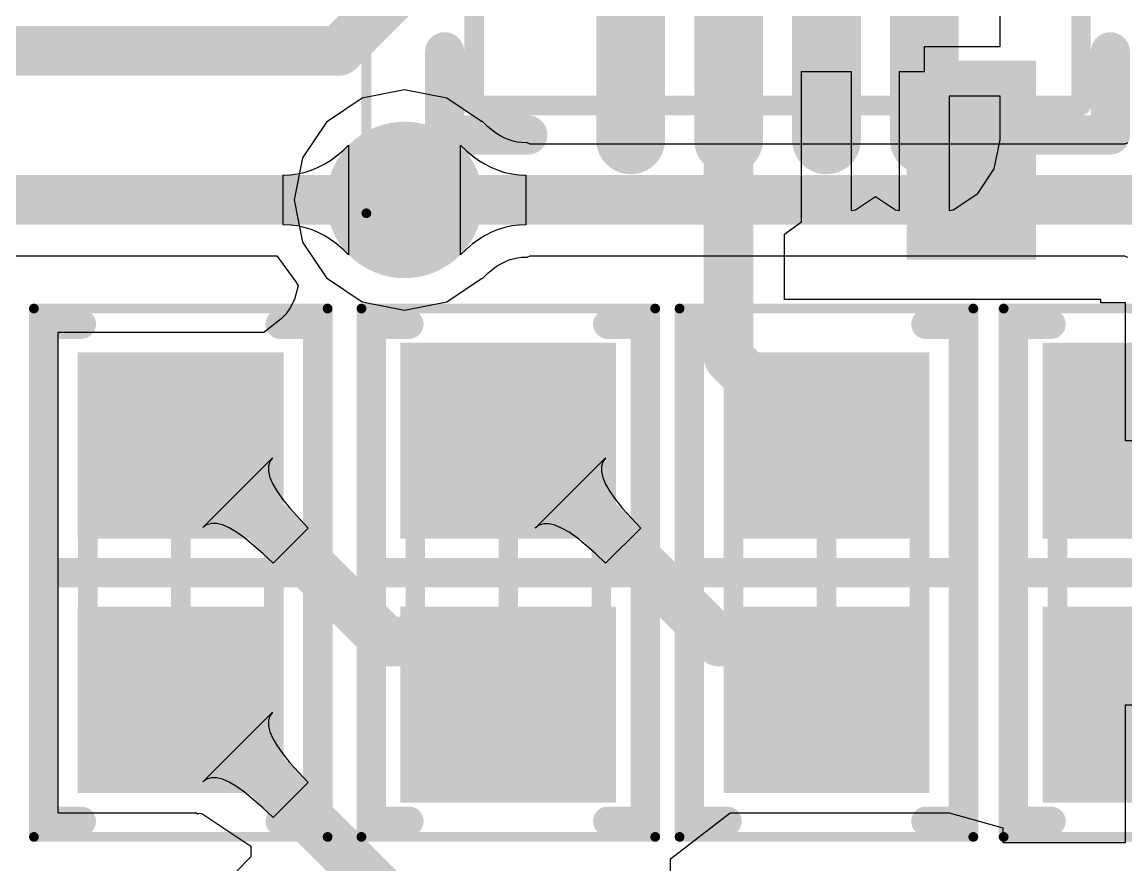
# Model space of a CAD drawing. Header units: millimetres. Extents: x 5.78 to 6.87, y 0.85 to 2.46.
# Drawn here: x 6.2131 to 6.4351, y 1.9762 to 2.1458 of the extents above; entities that cross this region are included whole.
import ezdxf

# ---------------------------------------------------------------- set-up
doc = ezdxf.new("R2010")
doc.units = ezdxf.units.MM
doc.header["$MEASUREMENT"] = 0
for name, color, linetype in [('BottomLayer', 5, 'Continuous'), ('Mechanical13', 56, 'Continuous'), ('Mechanical15', 56, 'Continuous'), ('MultiLayer', 9, 'Continuous'), ('TopLayer', 1, 'Continuous'), ('TopOverlay', 2, 'Continuous'), ('TopPaste', 8, 'Continuous'), ('TopSolder', 216, 'Continuous'), ('ViaHoleLayer', 16, 'Continuous')]:
    doc.layers.add(name, color=color, linetype=linetype)

# ---------------------------------------------------------------- blocks, each defined once
blk = doc.blocks.new('CAP_0603_1608_50')
at = {"layer": 'Mechanical13', "const_width": 0.00394}
for points in [[(-0.03445, -0.0187), (-0.03445, 0.0187)], [(0.03445, 0.0187), (-0.03445, 0.0187)], [(0.03445, -0.0187), (0.03445, 0.0187)], [(0.03445, -0.0187), (-0.03445, -0.0187)]]:
    blk.add_lwpolyline(points, dxfattribs=at)
at = {"layer": 'Mechanical13', "const_width": 0.00197}
for points in [[(-0.03543, 0.0187, 1), (-0.03346, 0.0187, 1)], [(-0.03543, 0.0187, 1), (-0.03346, 0.0187, 1)], [(0.03346, 0.0187, 1), (0.03543, 0.0187, 1)], [(0.03346, 0.0187, 1), (0.03543, 0.0187, 1)], [(-0.03543, -0.0187, 1), (-0.03346, -0.0187, 1)], [(-0.03543, -0.0187, 1), (-0.03346, -0.0187, 1)], [(0.03346, -0.0187, 1), (0.03543, -0.0187, 1)], [(0.03346, -0.0187, 1), (0.03543, -0.0187, 1)]]:
    blk.add_lwpolyline(points, format="xyb", close=True, dxfattribs=at)
at = {"layer": 'Mechanical15'}
for points, const_width in [([(-0.05315, -0.02953), (-0.05315, 0.02953)], 0.00197), ([(0.05315, 0.02953), (-0.05315, 0.02953)], 0.00197), ([(0.05315, -0.02953), (0.05315, 0.02953)], 0.00197), ([(0, -0.0187), (0, 0.0187)], 0.00394), ([(0.0187, 0), (-0.0187, 0)], 0.00394), ([(0.05315, -0.02953), (-0.05315, -0.02953)], 0.00197)]:
    blk.add_lwpolyline(points, dxfattribs=dict(at, const_width=const_width))
for points, const_width in [([(-0.05364, 0.02953, 1), (-0.05266, 0.02953, 1)], 0.000984), ([(-0.05364, 0.02953, 1), (-0.05266, 0.02953, 1)], 0.000984), ([(0.05266, 0.02953, 1), (0.05364, 0.02953, 1)], 0.000984), ([(0.05266, 0.02953, 1), (0.05364, 0.02953, 1)], 0.000984), ([(-0.00098, 0.0187, 1), (0.00098, 0.0187, 1)], 0.00197), ([(-0.01968, 0, 1), (-0.01772, 0, 1)], 0.00197), ([(0.01772, 0, 1), (0.01968, 0, 1)], 0.00197), ([(-0.00098, -0.0187, 1), (0.00098, -0.0187, 1)], 0.00197), ([(-0.05364, -0.02953, 1), (-0.05266, -0.02953, 1)], 0.000984), ([(-0.05364, -0.02953, 1), (-0.05266, -0.02953, 1)], 0.000984), ([(0.05266, -0.02953, 1), (0.05364, -0.02953, 1)], 0.000984), ([(0.05266, -0.02953, 1), (0.05364, -0.02953, 1)], 0.000984)]:
    blk.add_lwpolyline(points, format="xyb", close=True, dxfattribs=dict(at, const_width=const_width))
at = {"layer": 'TopLayer'}
for points in [[(-0.00886, -0.01969), (-0.00886, 0.01969), (-0.04429, -0.01969), (-0.04429, 0.01969)], [(0.04429, -0.01969), (0.04429, 0.01969), (0.00886, -0.01969), (0.00886, 0.01969)]]:
    blk.add_solid(points, dxfattribs=at)
at = {"layer": 'TopOverlay', "const_width": 0.00591}
for points in [[(0.05, 0.02756), (-0.05, 0.02756)], [(-0.05, 0.02), (-0.05, 0.02756)], [(0, -0.02756), (0, 0.02756)], [(0.05, 0.02), (0.05, 0.02756)], [(-0.05, -0.02756), (-0.05, -0.02)], [(0.05, -0.02756), (0.05, -0.02)], [(0.05, -0.02756), (-0.05, -0.02756)]]:
    blk.add_lwpolyline(points, dxfattribs=at)
at = {"layer": 'TopOverlay', "const_width": 0.00295}
for points in [[(-0.05148, 0.02756, 1), (-0.04852, 0.02756, 1)], [(-0.05148, 0.02756, 1), (-0.04852, 0.02756, 1)], [(-0.00148, 0.02756, 1), (0.00148, 0.02756, 1)], [(0.04852, 0.02756, 1), (0.05148, 0.02756, 1)], [(0.04852, 0.02756, 1), (0.05148, 0.02756, 1)], [(-0.05148, 0.02, 1), (-0.04852, 0.02, 1)], [(0.04852, 0.02, 1), (0.05148, 0.02, 1)], [(-0.05148, -0.02, 1), (-0.04852, -0.02, 1)], [(0.04852, -0.02, 1), (0.05148, -0.02, 1)], [(-0.05148, -0.02756, 1), (-0.04852, -0.02756, 1)], [(-0.05148, -0.02756, 1), (-0.04852, -0.02756, 1)], [(-0.00148, -0.02756, 1), (0.00148, -0.02756, 1)], [(0.04852, -0.02756, 1), (0.05148, -0.02756, 1)], [(0.04852, -0.02756, 1), (0.05148, -0.02756, 1)]]:
    blk.add_lwpolyline(points, format="xyb", close=True, dxfattribs=at)
at = {"layer": 'TopPaste'}
for points in [[(-0.00886, -0.01969), (-0.00886, 0.01969), (-0.04429, -0.01969), (-0.04429, 0.01969)], [(0.04429, -0.01969), (0.04429, 0.01969), (0.00886, -0.01969), (0.00886, 0.01969)]]:
    blk.add_solid(points, dxfattribs=at)
at = {"layer": 'TopSolder'}
for points in [[(-0.00686, -0.02168), (-0.00686, 0.02168), (-0.04629, -0.02168), (-0.04629, 0.02168)], [(0.04629, -0.02168), (0.04629, 0.02168), (0.00686, -0.02168), (0.00686, 0.02168)]]:
    blk.add_solid(points, dxfattribs=at)
blk = doc.blocks.new('1C9CA8C2_7F7E_4E2B_A488_6DD37E6BADEA_51')
at = {"layer": 'Mechanical13', "const_width": 0.00394}
for points in [[(-0.06102, -0.06102), (-0.06102, 0.06102)], [(0.06102, 0.06102), (-0.06102, 0.06102)], [(0.06102, -0.06102), (0.06102, 0.06102)], [(0.06102, -0.06102), (-0.06102, -0.06102)]]:
    blk.add_lwpolyline(points, dxfattribs=at)
at = {"layer": 'Mechanical13'}
for points, const_width in [([(-0.06201, 0.06102, 1), (-0.06004, 0.06102, 1)], 0.00197), ([(-0.06201, 0.06102, 1), (-0.06004, 0.06102, 1)], 0.00197), ([(0.06004, 0.06102, 1), (0.06201, 0.06102, 1)], 0.00197), ([(0.06004, 0.06102, 1), (0.06201, 0.06102, 1)], 0.00197), ([(-0.00591, 0.02559, 1), (-0.04528, 0.02559, 1)], 0.00394), ([(-0.04626, 0.02559, 1), (-0.04429, 0.02559, 1)], 0.00197), ([(-0.00689, 0.02559, 1), (-0.00492, 0.02559, 1)], 0.00197), ([(-0.06201, -0.06102, 1), (-0.06004, -0.06102, 1)], 0.00197), ([(-0.06201, -0.06102, 1), (-0.06004, -0.06102, 1)], 0.00197), ([(0.06004, -0.06102, 1), (0.06201, -0.06102, 1)], 0.00197), ([(0.06004, -0.06102, 1), (0.06201, -0.06102, 1)], 0.00197)]:
    blk.add_lwpolyline(points, format="xyb", close=True, dxfattribs=dict(at, const_width=const_width))
at = {"layer": 'Mechanical15'}
for points, const_width in [([(-0.08268, -0.08268), (-0.08268, 0.08268)], 0.00197), ([(0.08268, 0.08268), (-0.08268, 0.08268)], 0.00197), ([(0.08268, -0.08268), (0.08268, 0.08268)], 0.00197), ([(0, -0.01968), (0, 0.01969)], 0.00394), ([(0.01968, 0), (-0.01969, 0)], 0.00394), ([(0.08268, -0.08268), (-0.08268, -0.08268)], 0.00197)]:
    blk.add_lwpolyline(points, dxfattribs=dict(at, const_width=const_width))
for points, const_width in [([(-0.08317, 0.08268, 1), (-0.08219, 0.08268, 1)], 0.000984), ([(-0.08317, 0.08268, 1), (-0.08219, 0.08268, 1)], 0.000984), ([(0.08219, 0.08268, 1), (0.08317, 0.08268, 1)], 0.000984), ([(0.08219, 0.08268, 1), (0.08317, 0.08268, 1)], 0.000984), ([(-0.00098, 0.01969, 1), (0.00098, 0.01969, 1)], 0.00197), ([(-0.02067, 0, 1), (-0.0187, 0, 1)], 0.00197), ([(0.0187, 0, 1), (0.02067, 0, 1)], 0.00197), ([(-0.00098, -0.01968, 1), (0.00098, -0.01968, 1)], 0.00197), ([(-0.08317, -0.08268, 1), (-0.08219, -0.08268, 1)], 0.000984), ([(-0.08317, -0.08268, 1), (-0.08219, -0.08268, 1)], 0.000984), ([(0.08219, -0.08268, 1), (0.08317, -0.08268, 1)], 0.000984), ([(0.08219, -0.08268, 1), (0.08317, -0.08268, 1)], 0.000984)]:
    blk.add_lwpolyline(points, format="xyb", close=True, dxfattribs=dict(at, const_width=const_width))
at = {"layer": 'TopLayer', "const_width": 0.00984}
for points in [[(-0.02953, 0.06791), (-0.02953, 0.04035)], [(-0.00984, 0.06791), (-0.00984, 0.04035)], [(0.00984, 0.06791), (0.00984, 0.04035)], [(0.02953, 0.06791), (0.02953, 0.04035)], [(-0.06791, 0.02953), (-0.04035, 0.02953)], [(0.04035, 0.02953), (0.06791, 0.02953)], [(-0.06791, 0.00984), (-0.04035, 0.00984)], [(0.04035, 0.00984), (0.06791, 0.00984)], [(-0.06791, -0.00984), (-0.04035, -0.00984)], [(0.04035, -0.00984), (0.06791, -0.00984)], [(-0.06791, -0.02953), (-0.04035, -0.02953)], [(0.04035, -0.02953), (0.06791, -0.02953)], [(-0.02953, -0.04035), (-0.02953, -0.06791)], [(-0.00984, -0.04035), (-0.00984, -0.06791)], [(0.00984, -0.04035), (0.00984, -0.06791)], [(0.02953, -0.04035), (0.02953, -0.06791)]]:
    blk.add_lwpolyline(points, dxfattribs=at)
at = {"layer": 'TopLayer', "const_width": 0.00492}
for points in [[(-0.03199, 0.06791, 1), (-0.02707, 0.06791, 1)], [(-0.0123, 0.06791, 1), (-0.00738, 0.06791, 1)], [(0.00738, 0.06791, 1), (0.0123, 0.06791, 1)], [(0.02707, 0.06791, 1), (0.03199, 0.06791, 1)], [(-0.03199, 0.04035, 1), (-0.02707, 0.04035, 1)], [(-0.0123, 0.04035, 1), (-0.00738, 0.04035, 1)], [(0.00738, 0.04035, 1), (0.0123, 0.04035, 1)], [(0.02707, 0.04035, 1), (0.03199, 0.04035, 1)], [(-0.07037, 0.02953, 1), (-0.06545, 0.02953, 1)], [(-0.04282, 0.02953, 1), (-0.03789, 0.02953, 1)], [(0.03789, 0.02953, 1), (0.04282, 0.02953, 1)], [(0.06545, 0.02953, 1), (0.07037, 0.02953, 1)], [(-0.07037, 0.00984, 1), (-0.06545, 0.00984, 1)], [(-0.04282, 0.00984, 1), (-0.03789, 0.00984, 1)], [(0.03789, 0.00984, 1), (0.04282, 0.00984, 1)], [(0.06545, 0.00984, 1), (0.07037, 0.00984, 1)], [(-0.07037, -0.00984, 1), (-0.06545, -0.00984, 1)], [(-0.04282, -0.00984, 1), (-0.03789, -0.00984, 1)], [(0.03789, -0.00984, 1), (0.04282, -0.00984, 1)], [(0.06545, -0.00984, 1), (0.07037, -0.00984, 1)], [(-0.07037, -0.02953, 1), (-0.06545, -0.02953, 1)], [(-0.04282, -0.02953, 1), (-0.03789, -0.02953, 1)], [(0.03789, -0.02953, 1), (0.04282, -0.02953, 1)], [(0.06545, -0.02953, 1), (0.07037, -0.02953, 1)], [(-0.03199, -0.04035, 1), (-0.02707, -0.04035, 1)], [(-0.0123, -0.04035, 1), (-0.00738, -0.04035, 1)], [(0.00738, -0.04035, 1), (0.0123, -0.04035, 1)], [(0.02707, -0.04035, 1), (0.03199, -0.04035, 1)], [(-0.03199, -0.06791, 1), (-0.02707, -0.06791, 1)], [(-0.0123, -0.06791, 1), (-0.00738, -0.06791, 1)], [(0.00738, -0.06791, 1), (0.0123, -0.06791, 1)], [(0.02707, -0.06791, 1), (0.03199, -0.06791, 1)]]:
    blk.add_lwpolyline(points, format="xyb", close=True, dxfattribs=at)
at = {"layer": 'TopLayer'}
blk.add_solid([(-0.02854, -0.02854), (0.02854, -0.02854), (-0.02854, 0.02854), (0.02854, 0.02854)], dxfattribs=at)
at = {"layer": 'TopOverlay'}
for points, const_width in [([(-0.0876, 0.06102, 1), (-0.09744, 0.06102, 1)], 0.00984), ([(-0.0689, 0.06693, 1), (-0.06496, 0.06693, 1)], 0.00394), ([(-0.0689, 0.06693, 1), (-0.06496, 0.06693, 1)], 0.00394), ([(-0.05216, 0.06693, 1), (-0.04823, 0.06693, 1)], 0.00394), ([(0.04823, 0.06693, 1), (0.05216, 0.06693, 1)], 0.00394), ([(0.06496, 0.06693, 1), (0.0689, 0.06693, 1)], 0.00394), ([(0.06496, 0.06693, 1), (0.0689, 0.06693, 1)], 0.00394), ([(-0.0999, 0.06102, 1), (-0.09498, 0.06102, 1)], 0.00492), ([(-0.09006, 0.06102, 1), (-0.08514, 0.06102, 1)], 0.00492), ([(-0.0689, 0.0502, 1), (-0.06496, 0.0502, 1)], 0.00394), ([(0.06496, 0.0502, 1), (0.0689, 0.0502, 1)], 0.00394), ([(-0.0689, -0.0502, 1), (-0.06496, -0.0502, 1)], 0.00394), ([(0.06496, -0.0502, 1), (0.0689, -0.0502, 1)], 0.00394), ([(-0.0689, -0.06693, 1), (-0.06496, -0.06693, 1)], 0.00394), ([(-0.0689, -0.06693, 1), (-0.06496, -0.06693, 1)], 0.00394), ([(-0.05216, -0.06693, 1), (-0.04823, -0.06693, 1)], 0.00394), ([(0.04823, -0.06693, 1), (0.05216, -0.06693, 1)], 0.00394), ([(0.06496, -0.06693, 1), (0.0689, -0.06693, 1)], 0.00394), ([(0.06496, -0.06693, 1), (0.0689, -0.06693, 1)], 0.00394)]:
    blk.add_lwpolyline(points, format="xyb", close=True, dxfattribs=dict(at, const_width=const_width))
at = {"layer": 'TopOverlay', "const_width": 0.00787}
for points in [[(-0.06693, 0.0502), (-0.06693, 0.06693)], [(-0.0502, 0.06693), (-0.06693, 0.06693)], [(0.06693, 0.06693), (0.0502, 0.06693)], [(0.06693, 0.0502), (0.06693, 0.06693)], [(-0.06693, -0.06693), (-0.06693, -0.0502)], [(0.06693, -0.06693), (0.06693, -0.0502)], [(-0.0502, -0.06693), (-0.06693, -0.06693)], [(0.06693, -0.06693), (0.0502, -0.06693)]]:
    blk.add_lwpolyline(points, dxfattribs=at)
at = {"layer": 'TopPaste', "const_width": 0.00984}
for points in [[(-0.02953, 0.06791), (-0.02953, 0.04035)], [(-0.00984, 0.06791), (-0.00984, 0.04035)], [(0.00984, 0.06791), (0.00984, 0.04035)], [(0.02953, 0.06791), (0.02953, 0.04035)], [(-0.06791, 0.02953), (-0.04035, 0.02953)], [(0.04035, 0.02953), (0.06791, 0.02953)], [(-0.06791, 0.00984), (-0.04035, 0.00984)], [(0.04035, 0.00984), (0.06791, 0.00984)], [(-0.06791, -0.00984), (-0.04035, -0.00984)], [(0.04035, -0.00984), (0.06791, -0.00984)], [(-0.06791, -0.02953), (-0.04035, -0.02953)], [(0.04035, -0.02953), (0.06791, -0.02953)], [(-0.02953, -0.04035), (-0.02953, -0.06791)], [(-0.00984, -0.04035), (-0.00984, -0.06791)], [(0.00984, -0.04035), (0.00984, -0.06791)], [(0.02953, -0.04035), (0.02953, -0.06791)]]:
    blk.add_lwpolyline(points, dxfattribs=at)
at = {"layer": 'TopPaste', "const_width": 0.00492}
for points in [[(-0.03199, 0.06791, 1), (-0.02707, 0.06791, 1)], [(-0.0123, 0.06791, 1), (-0.00738, 0.06791, 1)], [(0.00738, 0.06791, 1), (0.0123, 0.06791, 1)], [(0.02707, 0.06791, 1), (0.03199, 0.06791, 1)], [(-0.03199, 0.04035, 1), (-0.02707, 0.04035, 1)], [(-0.0123, 0.04035, 1), (-0.00738, 0.04035, 1)], [(0.00738, 0.04035, 1), (0.0123, 0.04035, 1)], [(0.02707, 0.04035, 1), (0.03199, 0.04035, 1)], [(-0.07037, 0.02953, 1), (-0.06545, 0.02953, 1)], [(-0.04282, 0.02953, 1), (-0.03789, 0.02953, 1)], [(0.03789, 0.02953, 1), (0.04282, 0.02953, 1)], [(0.06545, 0.02953, 1), (0.07037, 0.02953, 1)], [(-0.07037, 0.00984, 1), (-0.06545, 0.00984, 1)], [(-0.04282, 0.00984, 1), (-0.03789, 0.00984, 1)], [(0.03789, 0.00984, 1), (0.04282, 0.00984, 1)], [(0.06545, 0.00984, 1), (0.07037, 0.00984, 1)], [(-0.07037, -0.00984, 1), (-0.06545, -0.00984, 1)], [(-0.04282, -0.00984, 1), (-0.03789, -0.00984, 1)], [(0.03789, -0.00984, 1), (0.04282, -0.00984, 1)], [(0.06545, -0.00984, 1), (0.07037, -0.00984, 1)], [(-0.07037, -0.02953, 1), (-0.06545, -0.02953, 1)], [(-0.04282, -0.02953, 1), (-0.03789, -0.02953, 1)], [(0.03789, -0.02953, 1), (0.04282, -0.02953, 1)], [(0.06545, -0.02953, 1), (0.07037, -0.02953, 1)], [(-0.03199, -0.04035, 1), (-0.02707, -0.04035, 1)], [(-0.0123, -0.04035, 1), (-0.00738, -0.04035, 1)], [(0.00738, -0.04035, 1), (0.0123, -0.04035, 1)], [(0.02707, -0.04035, 1), (0.03199, -0.04035, 1)], [(-0.03199, -0.06791, 1), (-0.02707, -0.06791, 1)], [(-0.0123, -0.06791, 1), (-0.00738, -0.06791, 1)], [(0.00738, -0.06791, 1), (0.0123, -0.06791, 1)], [(0.02707, -0.06791, 1), (0.03199, -0.06791, 1)]]:
    blk.add_lwpolyline(points, format="xyb", close=True, dxfattribs=at)
at = {"layer": 'TopPaste'}
blk.add_solid([(-0.02854, -0.02854), (0.02854, -0.02854), (-0.02854, 0.02854), (0.02854, 0.02854)], dxfattribs=at)
at = {"layer": 'TopSolder', "const_width": 0.01384}
for points in [[(-0.02953, 0.06791), (-0.02953, 0.04035)], [(-0.00984, 0.06791), (-0.00984, 0.04035)], [(0.00984, 0.06791), (0.00984, 0.04035)], [(0.02953, 0.06791), (0.02953, 0.04035)], [(-0.06791, 0.02953), (-0.04035, 0.02953)], [(0.04035, 0.02953), (0.06791, 0.02953)], [(-0.06791, 0.00984), (-0.04035, 0.00984)], [(0.04035, 0.00984), (0.06791, 0.00984)], [(-0.06791, -0.00984), (-0.04035, -0.00984)], [(0.04035, -0.00984), (0.06791, -0.00984)], [(-0.06791, -0.02953), (-0.04035, -0.02953)], [(0.04035, -0.02953), (0.06791, -0.02953)], [(-0.02953, -0.04035), (-0.02953, -0.06791)], [(-0.00984, -0.04035), (-0.00984, -0.06791)], [(0.00984, -0.04035), (0.00984, -0.06791)], [(0.02953, -0.04035), (0.02953, -0.06791)]]:
    blk.add_lwpolyline(points, dxfattribs=at)
at = {"layer": 'TopSolder', "const_width": 0.00692}
for points in [[(-0.03299, 0.06791, 1), (-0.02607, 0.06791, 1)], [(-0.0133, 0.06791, 1), (-0.00638, 0.06791, 1)], [(0.00638, 0.06791, 1), (0.0133, 0.06791, 1)], [(0.02607, 0.06791, 1), (0.03299, 0.06791, 1)], [(-0.03299, 0.04035, 1), (-0.02607, 0.04035, 1)], [(-0.0133, 0.04035, 1), (-0.00638, 0.04035, 1)], [(0.00638, 0.04035, 1), (0.0133, 0.04035, 1)], [(0.02607, 0.04035, 1), (0.03299, 0.04035, 1)], [(-0.07137, 0.02953, 1), (-0.06445, 0.02953, 1)], [(-0.04382, 0.02953, 1), (-0.03689, 0.02953, 1)], [(0.03689, 0.02953, 1), (0.04382, 0.02953, 1)], [(0.06445, 0.02953, 1), (0.07137, 0.02953, 1)], [(-0.07137, 0.00984, 1), (-0.06445, 0.00984, 1)], [(-0.04382, 0.00984, 1), (-0.03689, 0.00984, 1)], [(0.03689, 0.00984, 1), (0.04382, 0.00984, 1)], [(0.06445, 0.00984, 1), (0.07137, 0.00984, 1)], [(-0.07137, -0.00984, 1), (-0.06445, -0.00984, 1)], [(-0.04382, -0.00984, 1), (-0.03689, -0.00984, 1)], [(0.03689, -0.00984, 1), (0.04382, -0.00984, 1)], [(0.06445, -0.00984, 1), (0.07137, -0.00984, 1)], [(-0.07137, -0.02953, 1), (-0.06445, -0.02953, 1)], [(-0.04382, -0.02953, 1), (-0.03689, -0.02953, 1)], [(0.03689, -0.02953, 1), (0.04382, -0.02953, 1)], [(0.06445, -0.02953, 1), (0.07137, -0.02953, 1)], [(-0.03299, -0.04035, 1), (-0.02607, -0.04035, 1)], [(-0.0133, -0.04035, 1), (-0.00638, -0.04035, 1)], [(0.00638, -0.04035, 1), (0.0133, -0.04035, 1)], [(0.02607, -0.04035, 1), (0.03299, -0.04035, 1)], [(-0.03299, -0.06791, 1), (-0.02607, -0.06791, 1)], [(-0.0133, -0.06791, 1), (-0.00638, -0.06791, 1)], [(0.00638, -0.06791, 1), (0.0133, -0.06791, 1)], [(0.02607, -0.06791, 1), (0.03299, -0.06791, 1)]]:
    blk.add_lwpolyline(points, format="xyb", close=True, dxfattribs=at)
at = {"layer": 'TopSolder'}
blk.add_solid([(-0.03054, -0.03054), (0.03054, -0.03054), (-0.03054, 0.03054), (0.03054, 0.03054)], dxfattribs=at)
blk = doc.blocks.new('RES_0603_1608_68')
at = {"layer": 'Mechanical13', "const_width": 0.00394}
for points in [[(-0.03445, 0.0187), (-0.03445, -0.0187)], [(-0.03445, 0.0187), (0.03445, 0.0187)], [(0.03445, 0.0187), (0.03445, -0.0187)], [(-0.03445, -0.0187), (0.03445, -0.0187)]]:
    blk.add_lwpolyline(points, dxfattribs=at)
at = {"layer": 'Mechanical13', "const_width": 0.00197}
for points in [[(-0.03543, 0.0187, 1), (-0.03346, 0.0187, 1)], [(-0.03543, 0.0187, 1), (-0.03346, 0.0187, 1)], [(0.03346, 0.0187, 1), (0.03543, 0.0187, 1)], [(0.03346, 0.0187, 1), (0.03543, 0.0187, 1)], [(-0.03543, -0.0187, 1), (-0.03346, -0.0187, 1)], [(-0.03543, -0.0187, 1), (-0.03346, -0.0187, 1)], [(0.03346, -0.0187, 1), (0.03543, -0.0187, 1)], [(0.03346, -0.0187, 1), (0.03543, -0.0187, 1)]]:
    blk.add_lwpolyline(points, format="xyb", close=True, dxfattribs=at)
at = {"layer": 'Mechanical15'}
for points, const_width in [([(-0.05315, 0.02953), (-0.05315, -0.02953)], 0.00197), ([(-0.05315, 0.02953), (0.05315, 0.02953)], 0.00197), ([(0.05315, 0.02953), (0.05315, -0.02953)], 0.00197), ([(0, 0.0187), (0, -0.0187)], 0.00394), ([(-0.0187, 0), (0.0187, 0)], 0.00394), ([(-0.05315, -0.02953), (0.05315, -0.02953)], 0.00197)]:
    blk.add_lwpolyline(points, dxfattribs=dict(at, const_width=const_width))
for points, const_width in [([(-0.05364, 0.02953, 1), (-0.05266, 0.02953, 1)], 0.000984), ([(-0.05364, 0.02953, 1), (-0.05266, 0.02953, 1)], 0.000984), ([(0.05266, 0.02953, 1), (0.05364, 0.02953, 1)], 0.000984), ([(0.05266, 0.02953, 1), (0.05364, 0.02953, 1)], 0.000984), ([(-0.00098, 0.0187, 1), (0.00098, 0.0187, 1)], 0.00197), ([(-0.01968, 0, 1), (-0.01772, 0, 1)], 0.00197), ([(0.01772, 0, 1), (0.01968, 0, 1)], 0.00197), ([(-0.00098, -0.0187, 1), (0.00098, -0.0187, 1)], 0.00197), ([(-0.05364, -0.02953, 1), (-0.05266, -0.02953, 1)], 0.000984), ([(-0.05364, -0.02953, 1), (-0.05266, -0.02953, 1)], 0.000984), ([(0.05266, -0.02953, 1), (0.05364, -0.02953, 1)], 0.000984), ([(0.05266, -0.02953, 1), (0.05364, -0.02953, 1)], 0.000984)]:
    blk.add_lwpolyline(points, format="xyb", close=True, dxfattribs=dict(at, const_width=const_width))
at = {"layer": 'TopLayer'}
for points in [[(-0.00886, -0.0187), (-0.00886, 0.0187), (-0.04232, -0.0187), (-0.04232, 0.0187)], [(0.04232, -0.0187), (0.04232, 0.0187), (0.00886, -0.0187), (0.00886, 0.0187)]]:
    blk.add_solid(points, dxfattribs=at)
at = {"layer": 'TopOverlay', "const_width": 0.00591}
for points in [[(-0.05, 0.02756), (-0.05, 0.02)], [(-0.05, 0.02756), (0.05, 0.02756)], [(0, 0.02756), (0, -0.02756)], [(0.05, 0.02756), (0.05, 0.02)], [(-0.05, -0.02), (-0.05, -0.02756)], [(0.05, -0.02), (0.05, -0.02756)], [(-0.05, -0.02756), (0.05, -0.02756)]]:
    blk.add_lwpolyline(points, dxfattribs=at)
at = {"layer": 'TopOverlay', "const_width": 0.00295}
for points in [[(-0.05148, 0.02756, 1), (-0.04852, 0.02756, 1)], [(-0.05148, 0.02756, 1), (-0.04852, 0.02756, 1)], [(-0.00148, 0.02756, 1), (0.00148, 0.02756, 1)], [(0.04852, 0.02756, 1), (0.05148, 0.02756, 1)], [(0.04852, 0.02756, 1), (0.05148, 0.02756, 1)], [(-0.05148, 0.02, 1), (-0.04852, 0.02, 1)], [(0.04852, 0.02, 1), (0.05148, 0.02, 1)], [(-0.05148, -0.02, 1), (-0.04852, -0.02, 1)], [(0.04852, -0.02, 1), (0.05148, -0.02, 1)], [(-0.05148, -0.02756, 1), (-0.04852, -0.02756, 1)], [(-0.05148, -0.02756, 1), (-0.04852, -0.02756, 1)], [(-0.00148, -0.02756, 1), (0.00148, -0.02756, 1)], [(0.04852, -0.02756, 1), (0.05148, -0.02756, 1)], [(0.04852, -0.02756, 1), (0.05148, -0.02756, 1)]]:
    blk.add_lwpolyline(points, format="xyb", close=True, dxfattribs=at)
at = {"layer": 'TopPaste'}
for points in [[(-0.00886, -0.0187), (-0.00886, 0.0187), (-0.04232, -0.0187), (-0.04232, 0.0187)], [(0.04232, -0.0187), (0.04232, 0.0187), (0.00886, -0.0187), (0.00886, 0.0187)]]:
    blk.add_solid(points, dxfattribs=at)
at = {"layer": 'TopSolder'}
for points in [[(-0.00686, -0.0207), (-0.00686, 0.0207), (-0.04432, -0.0207), (-0.04432, 0.0207)], [(0.04432, -0.0207), (0.04432, 0.0207), (0.00686, -0.0207), (0.00686, 0.0207)]]:
    blk.add_solid(points, dxfattribs=at)
blk = doc.blocks.new('RES_0603_1608_69')
at = {"layer": 'Mechanical13', "const_width": 0.00394}
for points in [[(-0.03445, 0.0187), (-0.03445, -0.0187)], [(-0.03445, 0.0187), (0.03445, 0.0187)], [(0.03445, 0.0187), (0.03445, -0.0187)], [(-0.03445, -0.0187), (0.03445, -0.0187)]]:
    blk.add_lwpolyline(points, dxfattribs=at)
at = {"layer": 'Mechanical13', "const_width": 0.00197}
for points in [[(-0.03543, 0.0187, 1), (-0.03346, 0.0187, 1)], [(-0.03543, 0.0187, 1), (-0.03346, 0.0187, 1)], [(0.03346, 0.0187, 1), (0.03543, 0.0187, 1)], [(0.03346, 0.0187, 1), (0.03543, 0.0187, 1)], [(-0.03543, -0.0187, 1), (-0.03346, -0.0187, 1)], [(-0.03543, -0.0187, 1), (-0.03346, -0.0187, 1)], [(0.03346, -0.0187, 1), (0.03543, -0.0187, 1)], [(0.03346, -0.0187, 1), (0.03543, -0.0187, 1)]]:
    blk.add_lwpolyline(points, format="xyb", close=True, dxfattribs=at)
at = {"layer": 'Mechanical15'}
for points, const_width in [([(-0.05315, 0.02953), (-0.05315, -0.02953)], 0.00197), ([(-0.05315, 0.02953), (0.05315, 0.02953)], 0.00197), ([(0.05315, 0.02953), (0.05315, -0.02953)], 0.00197), ([(0, 0.0187), (0, -0.0187)], 0.00394), ([(-0.0187, 0), (0.0187, 0)], 0.00394), ([(-0.05315, -0.02953), (0.05315, -0.02953)], 0.00197)]:
    blk.add_lwpolyline(points, dxfattribs=dict(at, const_width=const_width))
for points, const_width in [([(-0.05364, 0.02953, 1), (-0.05266, 0.02953, 1)], 0.000984), ([(-0.05364, 0.02953, 1), (-0.05266, 0.02953, 1)], 0.000984), ([(0.05266, 0.02953, 1), (0.05364, 0.02953, 1)], 0.000984), ([(0.05266, 0.02953, 1), (0.05364, 0.02953, 1)], 0.000984), ([(-0.00098, 0.0187, 1), (0.00098, 0.0187, 1)], 0.00197), ([(-0.01968, 0, 1), (-0.01772, 0, 1)], 0.00197), ([(0.01772, 0, 1), (0.01968, 0, 1)], 0.00197), ([(-0.00098, -0.0187, 1), (0.00098, -0.0187, 1)], 0.00197), ([(-0.05364, -0.02953, 1), (-0.05266, -0.02953, 1)], 0.000984), ([(-0.05364, -0.02953, 1), (-0.05266, -0.02953, 1)], 0.000984), ([(0.05266, -0.02953, 1), (0.05364, -0.02953, 1)], 0.000984), ([(0.05266, -0.02953, 1), (0.05364, -0.02953, 1)], 0.000984)]:
    blk.add_lwpolyline(points, format="xyb", close=True, dxfattribs=dict(at, const_width=const_width))
at = {"layer": 'TopLayer'}
for points in [[(-0.00886, -0.0187), (-0.00886, 0.0187), (-0.04232, -0.0187), (-0.04232, 0.0187)], [(0.04232, -0.0187), (0.04232, 0.0187), (0.00886, -0.0187), (0.00886, 0.0187)]]:
    blk.add_solid(points, dxfattribs=at)
at = {"layer": 'TopOverlay', "const_width": 0.00591}
for points in [[(-0.05, 0.02756), (-0.05, 0.02)], [(-0.05, 0.02756), (0.05, 0.02756)], [(0, 0.02756), (0, -0.02756)], [(0.05, 0.02756), (0.05, 0.02)], [(-0.05, -0.02), (-0.05, -0.02756)], [(0.05, -0.02), (0.05, -0.02756)], [(-0.05, -0.02756), (0.05, -0.02756)]]:
    blk.add_lwpolyline(points, dxfattribs=at)
at = {"layer": 'TopOverlay', "const_width": 0.00295}
for points in [[(-0.05148, 0.02756, 1), (-0.04852, 0.02756, 1)], [(-0.05148, 0.02756, 1), (-0.04852, 0.02756, 1)], [(-0.00148, 0.02756, 1), (0.00148, 0.02756, 1)], [(0.04852, 0.02756, 1), (0.05148, 0.02756, 1)], [(0.04852, 0.02756, 1), (0.05148, 0.02756, 1)], [(-0.05148, 0.02, 1), (-0.04852, 0.02, 1)], [(0.04852, 0.02, 1), (0.05148, 0.02, 1)], [(-0.05148, -0.02, 1), (-0.04852, -0.02, 1)], [(0.04852, -0.02, 1), (0.05148, -0.02, 1)], [(-0.05148, -0.02756, 1), (-0.04852, -0.02756, 1)], [(-0.05148, -0.02756, 1), (-0.04852, -0.02756, 1)], [(-0.00148, -0.02756, 1), (0.00148, -0.02756, 1)], [(0.04852, -0.02756, 1), (0.05148, -0.02756, 1)], [(0.04852, -0.02756, 1), (0.05148, -0.02756, 1)]]:
    blk.add_lwpolyline(points, format="xyb", close=True, dxfattribs=at)
at = {"layer": 'TopPaste'}
for points in [[(-0.00886, -0.0187), (-0.00886, 0.0187), (-0.04232, -0.0187), (-0.04232, 0.0187)], [(0.04232, -0.0187), (0.04232, 0.0187), (0.00886, -0.0187), (0.00886, 0.0187)]]:
    blk.add_solid(points, dxfattribs=at)
at = {"layer": 'TopSolder'}
for points in [[(-0.00686, -0.0207), (-0.00686, 0.0207), (-0.04432, -0.0207), (-0.04432, 0.0207)], [(0.04432, -0.0207), (0.04432, 0.0207), (0.00686, -0.0207), (0.00686, 0.0207)]]:
    blk.add_solid(points, dxfattribs=at)
blk = doc.blocks.new('CAP_0603_1608_78')
at = {"layer": 'Mechanical13', "const_width": 0.00394}
for points in [[(-0.03445, -0.0187), (-0.03445, 0.0187)], [(0.03445, 0.0187), (-0.03445, 0.0187)], [(0.03445, -0.0187), (0.03445, 0.0187)], [(0.03445, -0.0187), (-0.03445, -0.0187)]]:
    blk.add_lwpolyline(points, dxfattribs=at)
at = {"layer": 'Mechanical13', "const_width": 0.00197}
for points in [[(-0.03543, 0.0187, 1), (-0.03346, 0.0187, 1)], [(-0.03543, 0.0187, 1), (-0.03346, 0.0187, 1)], [(0.03346, 0.0187, 1), (0.03543, 0.0187, 1)], [(0.03346, 0.0187, 1), (0.03543, 0.0187, 1)], [(-0.03543, -0.0187, 1), (-0.03346, -0.0187, 1)], [(-0.03543, -0.0187, 1), (-0.03346, -0.0187, 1)], [(0.03346, -0.0187, 1), (0.03543, -0.0187, 1)], [(0.03346, -0.0187, 1), (0.03543, -0.0187, 1)]]:
    blk.add_lwpolyline(points, format="xyb", close=True, dxfattribs=at)
at = {"layer": 'Mechanical15'}
for points, const_width in [([(-0.05315, -0.02953), (-0.05315, 0.02953)], 0.00197), ([(0.05315, 0.02953), (-0.05315, 0.02953)], 0.00197), ([(0.05315, -0.02953), (0.05315, 0.02953)], 0.00197), ([(0, -0.0187), (0, 0.0187)], 0.00394), ([(0.0187, 0), (-0.0187, 0)], 0.00394), ([(0.05315, -0.02953), (-0.05315, -0.02953)], 0.00197)]:
    blk.add_lwpolyline(points, dxfattribs=dict(at, const_width=const_width))
for points, const_width in [([(-0.05364, 0.02953, 1), (-0.05266, 0.02953, 1)], 0.000984), ([(-0.05364, 0.02953, 1), (-0.05266, 0.02953, 1)], 0.000984), ([(0.05266, 0.02953, 1), (0.05364, 0.02953, 1)], 0.000984), ([(0.05266, 0.02953, 1), (0.05364, 0.02953, 1)], 0.000984), ([(-0.00098, 0.0187, 1), (0.00098, 0.0187, 1)], 0.00197), ([(-0.01968, 0, 1), (-0.01772, 0, 1)], 0.00197), ([(0.01772, 0, 1), (0.01968, 0, 1)], 0.00197), ([(-0.00098, -0.0187, 1), (0.00098, -0.0187, 1)], 0.00197), ([(-0.05364, -0.02953, 1), (-0.05266, -0.02953, 1)], 0.000984), ([(-0.05364, -0.02953, 1), (-0.05266, -0.02953, 1)], 0.000984), ([(0.05266, -0.02953, 1), (0.05364, -0.02953, 1)], 0.000984), ([(0.05266, -0.02953, 1), (0.05364, -0.02953, 1)], 0.000984)]:
    blk.add_lwpolyline(points, format="xyb", close=True, dxfattribs=dict(at, const_width=const_width))
at = {"layer": 'TopLayer'}
for points in [[(-0.00886, -0.01969), (-0.00886, 0.01968), (-0.04429, -0.01969), (-0.04429, 0.01968)], [(0.04429, -0.01969), (0.04429, 0.01968), (0.00886, -0.01969), (0.00886, 0.01968)]]:
    blk.add_solid(points, dxfattribs=at)
at = {"layer": 'TopOverlay', "const_width": 0.00591}
for points in [[(0.05, 0.02756), (-0.05, 0.02756)], [(-0.05, 0.02), (-0.05, 0.02756)], [(0, -0.02756), (0, 0.02756)], [(0.05, 0.02), (0.05, 0.02756)], [(-0.05, -0.02756), (-0.05, -0.02)], [(0.05, -0.02756), (0.05, -0.02)], [(0.05, -0.02756), (-0.05, -0.02756)]]:
    blk.add_lwpolyline(points, dxfattribs=at)
at = {"layer": 'TopOverlay', "const_width": 0.00295}
for points in [[(-0.05148, 0.02756, 1), (-0.04852, 0.02756, 1)], [(-0.05148, 0.02756, 1), (-0.04852, 0.02756, 1)], [(-0.00148, 0.02756, 1), (0.00148, 0.02756, 1)], [(0.04852, 0.02756, 1), (0.05148, 0.02756, 1)], [(0.04852, 0.02756, 1), (0.05148, 0.02756, 1)], [(-0.05148, 0.02, 1), (-0.04852, 0.02, 1)], [(0.04852, 0.02, 1), (0.05148, 0.02, 1)], [(-0.05148, -0.02, 1), (-0.04852, -0.02, 1)], [(0.04852, -0.02, 1), (0.05148, -0.02, 1)], [(-0.05148, -0.02756, 1), (-0.04852, -0.02756, 1)], [(-0.05148, -0.02756, 1), (-0.04852, -0.02756, 1)], [(-0.00148, -0.02756, 1), (0.00148, -0.02756, 1)], [(0.04852, -0.02756, 1), (0.05148, -0.02756, 1)], [(0.04852, -0.02756, 1), (0.05148, -0.02756, 1)]]:
    blk.add_lwpolyline(points, format="xyb", close=True, dxfattribs=at)
at = {"layer": 'TopPaste'}
for points in [[(-0.00886, -0.01969), (-0.00886, 0.01968), (-0.04429, -0.01969), (-0.04429, 0.01968)], [(0.04429, -0.01969), (0.04429, 0.01968), (0.00886, -0.01969), (0.00886, 0.01968)]]:
    blk.add_solid(points, dxfattribs=at)
at = {"layer": 'TopSolder'}
for points in [[(-0.00686, -0.02169), (-0.00686, 0.02168), (-0.04629, -0.02169), (-0.04629, 0.02168)], [(0.04629, -0.02169), (0.04629, 0.02168), (0.00686, -0.02169), (0.00686, 0.02168)]]:
    blk.add_solid(points, dxfattribs=at)

msp = doc.modelspace()

# ---------------------------------------------------------------- linework, layer by layer
at = {"layer": 'BottomLayer'}
for p, q in [((6.29, 2.13217), (6.28151, 2.13049)), ((6.29849, 2.13049), (6.29, 2.13217)), ((6.28151, 2.13049), (6.27432, 2.12568)), ((6.30548, 2.12581), (6.29849, 2.13049)), ((6.27432, 2.12568), (6.26951, 2.11849)), ((6.30574, 2.12571), (6.30548, 2.12581)), ((6.30678, 2.12472), (6.30574, 2.12571)), ((6.30766, 2.12398), (6.30678, 2.12472)), ((6.30852, 2.12336), (6.30766, 2.12398)), ((6.30936, 2.12284), (6.30852, 2.12336)), ((6.31019, 2.12242), (6.30936, 2.12284)), ((6.31101, 2.12208), (6.31019, 2.12242)), ((6.31182, 2.12183), (6.31101, 2.12208)), ((6.30125, 2.09898), (6.30125, 2.12102)), ((6.30125, 2.12102), (6.30244, 2.11988)), ((6.30244, 2.11988), (6.30366, 2.11886)), ((6.31265, 2.12165), (6.31182, 2.12183)), ((6.3135, 2.12154), (6.31265, 2.12165)), ((6.31465, 2.12149), (6.3135, 2.12154)), ((6.31524, 2.12122), (6.31465, 2.12149)), ((6.43476, 2.12122), (6.31524, 2.12122)), ((6.43535, 2.12149), (6.43476, 2.12122)), ((6.26951, 2.11849), (6.26783, 2.11)), ((6.30366, 2.11886), (6.30491, 2.11795)), ((6.30491, 2.11795), (6.30618, 2.11717)), ((6.30618, 2.11717), (6.30748, 2.11651)), ((6.30748, 2.11651), (6.30881, 2.11596)), ((6.30881, 2.11596), (6.31016, 2.11554)), ((6.31016, 2.11554), (6.31154, 2.11524)), ((6.31154, 2.11524), (6.31295, 2.11506)), ((6.31295, 2.11506), (6.31438, 2.115)), ((6.31438, 2.115), (6.31438, 2.105)), ((6.26783, 2.11), (6.26951, 2.10151)), ((6.31016, 2.10446), (6.30881, 2.10404)), ((6.31154, 2.10476), (6.31016, 2.10446)), ((6.31295, 2.10494), (6.31154, 2.10476)), ((6.31438, 2.105), (6.31295, 2.10494)), ((6.30618, 2.10283), (6.30491, 2.10205)), ((6.30748, 2.10349), (6.30618, 2.10283)), ((6.30881, 2.10404), (6.30748, 2.10349)), ((6.26951, 2.10151), (6.27432, 2.09432)), ((6.30244, 2.10012), (6.30125, 2.09898)), ((6.30366, 2.10114), (6.30244, 2.10012)), ((6.30491, 2.10205), (6.30366, 2.10114)), ((6.31019, 2.09758), (6.31101, 2.09792)), ((6.31101, 2.09792), (6.31182, 2.09817)), ((6.31182, 2.09817), (6.31265, 2.09835)), ((6.31265, 2.09835), (6.3135, 2.09846)), ((6.3135, 2.09846), (6.31465, 2.09851)), ((6.31465, 2.09851), (6.31524, 2.09878)), ((6.31524, 2.09878), (6.43476, 2.09878)), ((6.43476, 2.09878), (6.43535, 2.09851)), ((6.30678, 2.09528), (6.30766, 2.09602)), ((6.30766, 2.09602), (6.30852, 2.09665)), ((6.30852, 2.09665), (6.30936, 2.09716)), ((6.30936, 2.09716), (6.31019, 2.09758)), ((6.27432, 2.09432), (6.28151, 2.08951)), ((6.29849, 2.08951), (6.30548, 2.09419)), ((6.30548, 2.09419), (6.30574, 2.09429)), ((6.30574, 2.09429), (6.30678, 2.09528)), ((6.28151, 2.08951), (6.29, 2.08783)), ((6.29, 2.08783), (6.29849, 2.08951))]:
    msp.add_line(p, q, dxfattribs=at)
for points, const_width in [([(6.28213, 2.11, 1), (6.29787, 2.11, 1)], 0.01575), ([(6.2875, 2.11, 1), (6.2925, 2.11, 1)], 0.005)]:
    msp.add_lwpolyline(points, format="xyb", close=True, dxfattribs=dict(at, const_width=const_width))
at = {"layer": 'BottomLayer', "const_width": 0.01}
msp.add_lwpolyline([(6.29, 2.11), (6.46, 2.11)], dxfattribs=at)
at = {"layer": 'MultiLayer', "const_width": 0.01575}
msp.add_lwpolyline([(6.28213, 2.11, 1), (6.29787, 2.11, 1)], format="xyb", close=True, dxfattribs=at)
at = {"layer": 'TopLayer'}
for p, q in [((6.40974, 2.14087), (6.40974, 2.14934)), ((6.39453, 2.13587), (6.39453, 2.14087)), ((6.39453, 2.14087), (6.40974, 2.14087)), ((6.36984, 2.10558), (6.36984, 2.13587)), ((6.36984, 2.13587), (6.37984, 2.13587)), ((6.37984, 2.13587), (6.37984, 2.10787)), ((6.38953, 2.10787), (6.38953, 2.13587)), ((6.38953, 2.13587), (6.39453, 2.13587)), ((6.40974, 2.13087), (6.39953, 2.13087)), ((6.39953, 2.13087), (6.39953, 2.10787)), ((6.40974, 2.12209), (6.40974, 2.13087)), ((6.40858, 2.11626), (6.40974, 2.12209)), ((6.27634, 2.11886), (6.27756, 2.11988)), ((6.27756, 2.11988), (6.27875, 2.12102)), ((6.27875, 2.12102), (6.27875, 2.09898)), ((6.27382, 2.11717), (6.27509, 2.11795)), ((6.27509, 2.11795), (6.27634, 2.11886)), ((6.26846, 2.11524), (6.26984, 2.11554)), ((6.26984, 2.11554), (6.27119, 2.11596)), ((6.27119, 2.11596), (6.27252, 2.11651)), ((6.27252, 2.11651), (6.27382, 2.11717)), ((6.40529, 2.11133), (6.40858, 2.11626)), ((6.26562, 2.115), (6.26705, 2.11506)), ((6.26562, 2.105), (6.26562, 2.115)), ((6.26705, 2.11506), (6.26846, 2.11524)), ((6.40035, 2.10803), (6.40529, 2.11133)), ((6.38066, 2.10803), (6.38469, 2.11072)), ((6.38469, 2.11072), (6.38871, 2.10803)), ((6.37984, 2.10787), (6.38066, 2.10803)), ((6.38871, 2.10803), (6.38953, 2.10787)), ((6.39953, 2.10787), (6.40035, 2.10803)), ((6.26705, 2.10494), (6.26562, 2.105)), ((6.26846, 2.10476), (6.26705, 2.10494)), ((6.26984, 2.10446), (6.26846, 2.10476)), ((6.27119, 2.10404), (6.26984, 2.10446)), ((6.36637, 2.10313), (6.36984, 2.10558)), ((6.27252, 2.10349), (6.27119, 2.10404)), ((6.27382, 2.10283), (6.27252, 2.10349)), ((6.27509, 2.10205), (6.27382, 2.10283)), ((6.36637, 2.09), (6.36637, 2.10313)), ((6.27634, 2.10114), (6.27509, 2.10205)), ((6.27756, 2.10012), (6.27634, 2.10114)), ((6.27875, 2.09898), (6.27756, 2.10012)), ((5.93, 2.09878), (6.26433, 2.09878)), ((6.26433, 2.09878), (6.26814, 2.09351)), ((6.26814, 2.09351), (6.26858, 2.09271)), ((6.26858, 2.09271), (6.26786, 2.08998)), ((6.26786, 2.08998), (6.26703, 2.08827)), ((6.43, 2.09), (6.36637, 2.09)), ((6.43, 2.08929), (6.43, 2.09)), ((6.435, 2.08929), (6.43, 2.08929)), ((6.435, 2.06157), (6.435, 2.08929)), ((6.26612, 2.08701), (6.26518, 2.08605)), ((6.26703, 2.08827), (6.26612, 2.08701)), ((6.26518, 2.08605), (6.26173, 2.08332)), ((6.26173, 2.08332), (6.2203, 2.08332)), ((6.2203, 2.08332), (6.2203, 2.04414)), ((6.445, 2.06157), (6.435, 2.06157)), ((6.24944, 2.0441), (6.26346, 2.05812)), ((6.26346, 2.05812), (6.26291, 2.05735)), ((6.31629, 2.04398), (6.33043, 2.05812)), ((6.33043, 2.05812), (6.32987, 2.05734)), ((6.26291, 2.05735), (6.26264, 2.05644)), ((6.26264, 2.05644), (6.26265, 2.05539)), ((6.32987, 2.05734), (6.32958, 2.05642)), ((6.32958, 2.05642), (6.32958, 2.05536)), ((6.26265, 2.05539), (6.26294, 2.05419)), ((6.26294, 2.05419), (6.26352, 2.05285)), ((6.32958, 2.05536), (6.32987, 2.05416)), ((6.32987, 2.05416), (6.33043, 2.05282)), ((6.26352, 2.05285), (6.26438, 2.05136)), ((6.26438, 2.05136), (6.26552, 2.04973)), ((6.33043, 2.05282), (6.33128, 2.05133)), ((6.33128, 2.05133), (6.33241, 2.04971)), ((6.26552, 2.04973), (6.26695, 2.04796)), ((6.33241, 2.04971), (6.33383, 2.04794)), ((6.26695, 2.04796), (6.27065, 2.04398)), ((6.33383, 2.04794), (6.3375, 2.04398)), ((6.25021, 2.04465), (6.24944, 2.0441)), ((6.25112, 2.04492), (6.25021, 2.04465)), ((6.25217, 2.04491), (6.25112, 2.04492)), ((6.25337, 2.04462), (6.25217, 2.04491)), ((6.25471, 2.04404), (6.25337, 2.04462)), ((6.31707, 2.04454), (6.31629, 2.04398)), ((6.31799, 2.04483), (6.31707, 2.04454)), ((6.31905, 2.04483), (6.31799, 2.04483)), ((6.32025, 2.04454), (6.31905, 2.04483)), ((6.32159, 2.04398), (6.32025, 2.04454)), ((6.2203, 2.04414), (6.2203, 2.03786)), ((6.2562, 2.04318), (6.25471, 2.04404)), ((6.25783, 2.04203), (6.2562, 2.04318)), ((6.27065, 2.04398), (6.26358, 2.03691)), ((6.32308, 2.04313), (6.32159, 2.04398)), ((6.3247, 2.042), (6.32308, 2.04313)), ((6.3375, 2.04398), (6.33043, 2.03691)), ((6.26152, 2.0389), (6.25783, 2.04203)), ((6.32838, 2.03889), (6.3247, 2.042)), ((6.2203, 2.03786), (6.2203, 2.03786)), ((6.2203, 2.03786), (6.2203, 2.03214)), ((6.26358, 2.03691), (6.26152, 2.0389)), ((6.33043, 2.03691), (6.32838, 2.03889)), ((6.2203, 2.03214), (6.2203, 2.03214)), ((6.2203, 2.03214), (6.2203, 1.98668)), ((6.24944, 1.99292), (6.26346, 2.00694)), ((6.24944, 1.99292), (6.26346, 2.00694)), ((6.26346, 2.00694), (6.26291, 2.00617)), ((6.26346, 2.00694), (6.26291, 2.00617)), ((6.435, 1.98071), (6.435, 2.00843)), ((6.435, 2.00843), (6.445, 2.00843)), ((6.26291, 2.00617), (6.26264, 2.00526)), ((6.26291, 2.00617), (6.26264, 2.00526)), ((6.26264, 2.00526), (6.26265, 2.00421)), ((6.26264, 2.00526), (6.26265, 2.00421)), ((6.26265, 2.00421), (6.26294, 2.00301)), ((6.26265, 2.00421), (6.26294, 2.00301)), ((6.26294, 2.00301), (6.26352, 2.00167)), ((6.26294, 2.00301), (6.26352, 2.00167)), ((6.26352, 2.00167), (6.26438, 2.00018)), ((6.26352, 2.00167), (6.26438, 2.00018)), ((6.26438, 2.00018), (6.26552, 1.99855)), ((6.26438, 2.00018), (6.26552, 1.99855)), ((6.26552, 1.99855), (6.26695, 1.99678)), ((6.26552, 1.99855), (6.26695, 1.99678)), ((6.26695, 1.99678), (6.27065, 1.9928)), ((6.26695, 1.99678), (6.27065, 1.9928)), ((6.25021, 1.99347), (6.24944, 1.99292)), ((6.25021, 1.99347), (6.24944, 1.99292)), ((6.25112, 1.99374), (6.25021, 1.99347)), ((6.25112, 1.99374), (6.25021, 1.99347)), ((6.25217, 1.99373), (6.25112, 1.99374)), ((6.25217, 1.99373), (6.25112, 1.99374)), ((6.25337, 1.99344), (6.25217, 1.99373)), ((6.25337, 1.99344), (6.25217, 1.99373)), ((6.25471, 1.99286), (6.25337, 1.99344)), ((6.25471, 1.99286), (6.25337, 1.99344)), ((6.2562, 1.992), (6.25471, 1.99286)), ((6.2562, 1.992), (6.25471, 1.99286)), ((6.25783, 1.99085), (6.2562, 1.992)), ((6.25783, 1.99085), (6.2562, 1.992)), ((6.27065, 1.9928), (6.26358, 1.98573)), ((6.27065, 1.9928), (6.26358, 1.98573)), ((6.26152, 1.98772), (6.25783, 1.99085)), ((6.26152, 1.98772), (6.25783, 1.99085)), ((6.2203, 1.98668), (6.24813, 1.98668)), ((6.24813, 1.98668), (6.2484, 1.98651)), ((6.2484, 1.98651), (6.24893, 1.98663)), ((6.24893, 1.98663), (6.24944, 1.98642)), ((6.26358, 1.98573), (6.26152, 1.98772)), ((6.26358, 1.98573), (6.26152, 1.98772)), ((6.34351, 1.97743), (6.35551, 1.98668)), ((6.35551, 1.98668), (6.39831, 1.98668)), ((6.39831, 1.98668), (6.39954, 1.98668)), ((6.39954, 1.98668), (6.41031, 1.98371)), ((6.24944, 1.98642), (6.25907, 1.98002)), ((6.41031, 1.98371), (6.41031, 1.98071)), ((6.25907, 1.98002), (6.25908, 1.97785)), ((6.41031, 1.98071), (6.435, 1.98071)), ((6.25908, 1.97785), (6.2483, 1.96683)), ((6.34351, 1.94991), (6.34351, 1.97743))]:
    msp.add_line(p, q, dxfattribs=at)
at = {"layer": 'TopLayer', "const_width": 0.01}
for points in [[(6.27677, 2.14), (6.29724, 2.16047)], [(6.02638, 2.14), (6.27677, 2.14)], [(6.35516, 2.07831), (6.35516, 2.13587)], [(5.93, 2.11), (6.29, 2.11)], [(6.28589, 2.10589), (6.29, 2.11)], [(6.35516, 2.07831), (6.37287, 2.06059)], [(6.31087, 2.06157), (6.31283, 2.06157)], [(6.31283, 2.06157), (6.35327, 2.02114)], [(6.245, 2.06059), (6.24697, 2.06059)], [(6.24697, 2.06059), (6.28642, 2.02114)], [(6.37287, 2.06059), (6.37484, 2.06059)], [(6.28642, 2.02114), (6.29815, 2.02114)], [(6.29815, 2.02114), (6.31087, 2.00843)], [(6.35327, 2.02114), (6.36311, 2.02114)], [(6.36311, 2.02114), (6.37484, 2.00941)], [(6.245, 2.00941), (6.24697, 2.00941)], [(6.245, 2.00941), (6.24697, 2.00941)], [(6.24697, 2.00941), (6.28638, 1.97)], [(6.24697, 2.00941), (6.28835, 1.96803)]]:
    msp.add_lwpolyline(points, dxfattribs=at)
at = {"layer": 'TopLayer'}
for points, const_width in [([(6.27427, 2.14, 1), (6.27927, 2.14, 1)], 0.005), ([(6.27427, 2.14, 1), (6.27927, 2.14, 1)], 0.005), ([(6.35266, 2.13587, 1), (6.35766, 2.13587, 1)], 0.005), ([(6.28213, 2.11, 1), (6.29787, 2.11, 1)], 0.01575), ([(6.2875, 2.11, 1), (6.2925, 2.11, 1)], 0.005), ([(6.2875, 2.11, 1), (6.2925, 2.11, 1)], 0.005), ([(6.28339, 2.10589, 1), (6.28839, 2.10589, 1)], 0.005), ([(6.35266, 2.07831, 1), (6.35766, 2.07831, 1)], 0.005), ([(6.35266, 2.07831, 1), (6.35766, 2.07831, 1)], 0.005), ([(6.30837, 2.06157, 1), (6.31337, 2.06157, 1)], 0.005), ([(6.31033, 2.06157, 1), (6.31533, 2.06157, 1)], 0.005), ([(6.31033, 2.06157, 1), (6.31533, 2.06157, 1)], 0.005), ([(6.2425, 2.06059, 1), (6.2475, 2.06059, 1)], 0.005), ([(6.24447, 2.06059, 1), (6.24947, 2.06059, 1)], 0.005), ([(6.24447, 2.06059, 1), (6.24947, 2.06059, 1)], 0.005), ([(6.37037, 2.06059, 1), (6.37537, 2.06059, 1)], 0.005), ([(6.37037, 2.06059, 1), (6.37537, 2.06059, 1)], 0.005), ([(6.37234, 2.06059, 1), (6.37734, 2.06059, 1)], 0.005), ([(6.28392, 2.02114, 1), (6.28892, 2.02114, 1)], 0.005), ([(6.28392, 2.02114, 1), (6.28892, 2.02114, 1)], 0.005), ([(6.29565, 2.02114, 1), (6.30065, 2.02114, 1)], 0.005), ([(6.29565, 2.02114, 1), (6.30065, 2.02114, 1)], 0.005), ([(6.35077, 2.02114, 1), (6.35577, 2.02114, 1)], 0.005), ([(6.35077, 2.02114, 1), (6.35577, 2.02114, 1)], 0.005), ([(6.36061, 2.02114, 1), (6.36561, 2.02114, 1)], 0.005), ([(6.36061, 2.02114, 1), (6.36561, 2.02114, 1)], 0.005), ([(6.2425, 2.00941, 1), (6.2475, 2.00941, 1)], 0.005), ([(6.2425, 2.00941, 1), (6.2475, 2.00941, 1)], 0.005), ([(6.24447, 2.00941, 1), (6.24947, 2.00941, 1)], 0.005), ([(6.24447, 2.00941, 1), (6.24947, 2.00941, 1)], 0.005), ([(6.24447, 2.00941, 1), (6.24947, 2.00941, 1)], 0.005), ([(6.24447, 2.00941, 1), (6.24947, 2.00941, 1)], 0.005), ([(6.30837, 2.00843, 1), (6.31337, 2.00843, 1)], 0.005), ([(6.37234, 2.00941, 1), (6.37734, 2.00941, 1)], 0.005)]:
    msp.add_lwpolyline(points, format="xyb", close=True, dxfattribs=dict(at, const_width=const_width))
msp.add_solid([(6.391, 2.098), (6.417, 2.098), (6.391, 2.138), (6.417, 2.138)], dxfattribs=at)
at = {"layer": 'ViaHoleLayer', "const_width": 0.00787}
msp.add_lwpolyline([(6.28606, 2.11, 1), (6.29394, 2.11, 1)], format="xyb", close=True, dxfattribs=at)

# ---------------------------------------------------------------- block references
for name, p, rotation in [('1C9CA8C2_7F7E_4E2B_A488_6DD37E6BADEA_51', (6.365, 2.19), 270), ('RES_0603_1608_68', (6.245, 2.035), 90), ('CAP_0603_1608_78', (6.31087, 2.035), 270), ('RES_0603_1608_69', (6.37484, 2.035), 90), ('CAP_0603_1608_50', (6.44, 2.035), 270)]:
    msp.add_blockref(name, p, dxfattribs=dict(rotation=rotation))

doc.saveas('drawing.dxf')
